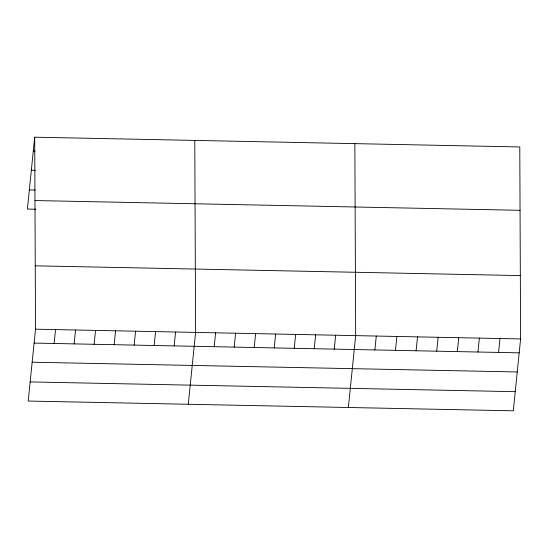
<?xml version="1.0" encoding="UTF-8"?>
<svg xmlns="http://www.w3.org/2000/svg" width="548" height="548" viewBox="0 0 548 548"><rect width="100%" height="100%" fill="white"/><g stroke="black" fill="none" stroke-linecap="round" stroke-linejoin="round"><path stroke-width="0.82" d="M34.702 137.192L35.51 329.19L28.215 401.047L513.298 410.808L520.6 338.945L519.785 146.953L34.702 137.192L27.4 209.055L35.736 209.22M54.115 343.486L55.526 329.595M74.124 343.891L75.535 329.992M94.133 344.295L95.544 330.396M114.142 344.692L115.553 330.8M134.15 345.096L135.562 331.204M154.159 345.5L155.57 331.602M174.168 345.904L175.579 332.006M188.293 404.266L195.595 332.41L194.78 140.411M214.193 346.706L215.604 332.814M234.202 347.11L235.613 333.211M254.21 347.514L255.621 333.616M274.219 347.911L275.63 334.02M294.228 348.316L295.639 334.424M314.237 348.72L315.648 334.828M334.253 349.124L335.664 335.225M348.37 407.486L355.673 335.629L354.857 143.631M374.873 349.939L376.284 336.047M395.492 350.357L396.903 336.458M416.11 350.768L417.521 336.876M436.722 351.186L438.133 337.287M457.34 351.597L458.751 337.705M477.959 352.015L479.37 338.116M498.57 352.426L499.982 338.534M33.291 151.09L34.956 151.118M31.346 170.216L35.51 170.298M29.345 189.923L35.182 190.04M34.969 200.554L520.052 210.309M35.243 265.828L520.333 275.589M35.51 329.19L520.6 338.945M34.099 343.082L519.189 352.844M32.161 362.214L517.244 371.969M30.154 381.922L515.243 391.676"/></g></svg>
